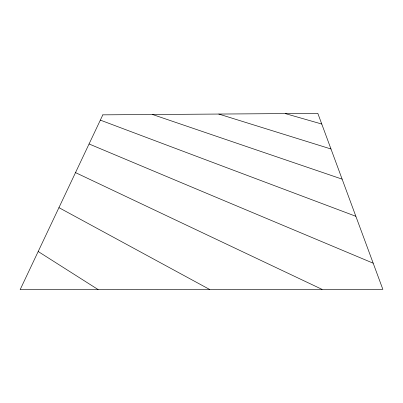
<?xml version="1.0" encoding="UTF-8"?>
<svg xmlns="http://www.w3.org/2000/svg" width="403" height="403" viewBox="0 0 403 403"><rect width="100%" height="100%" fill="white"/><g stroke="black" fill="none" stroke-linecap="round" stroke-linejoin="round"><path stroke-width="0.6" d="M285.314 113.596L321.765 124.033M218.789 114.054L330.984 148.989M152.561 114.507L342.127 179.144M100.342 120.119L355.854 216.29M89.063 143.962L373.188 263.194M75.512 172.605L322.093 289.389M58.934 207.646L209.676 289.48M38.184 251.507L98.131 289.566M102.836 114.85L20.15 289.631L382.85 289.339L317.821 113.369L102.836 114.85"/></g></svg>
